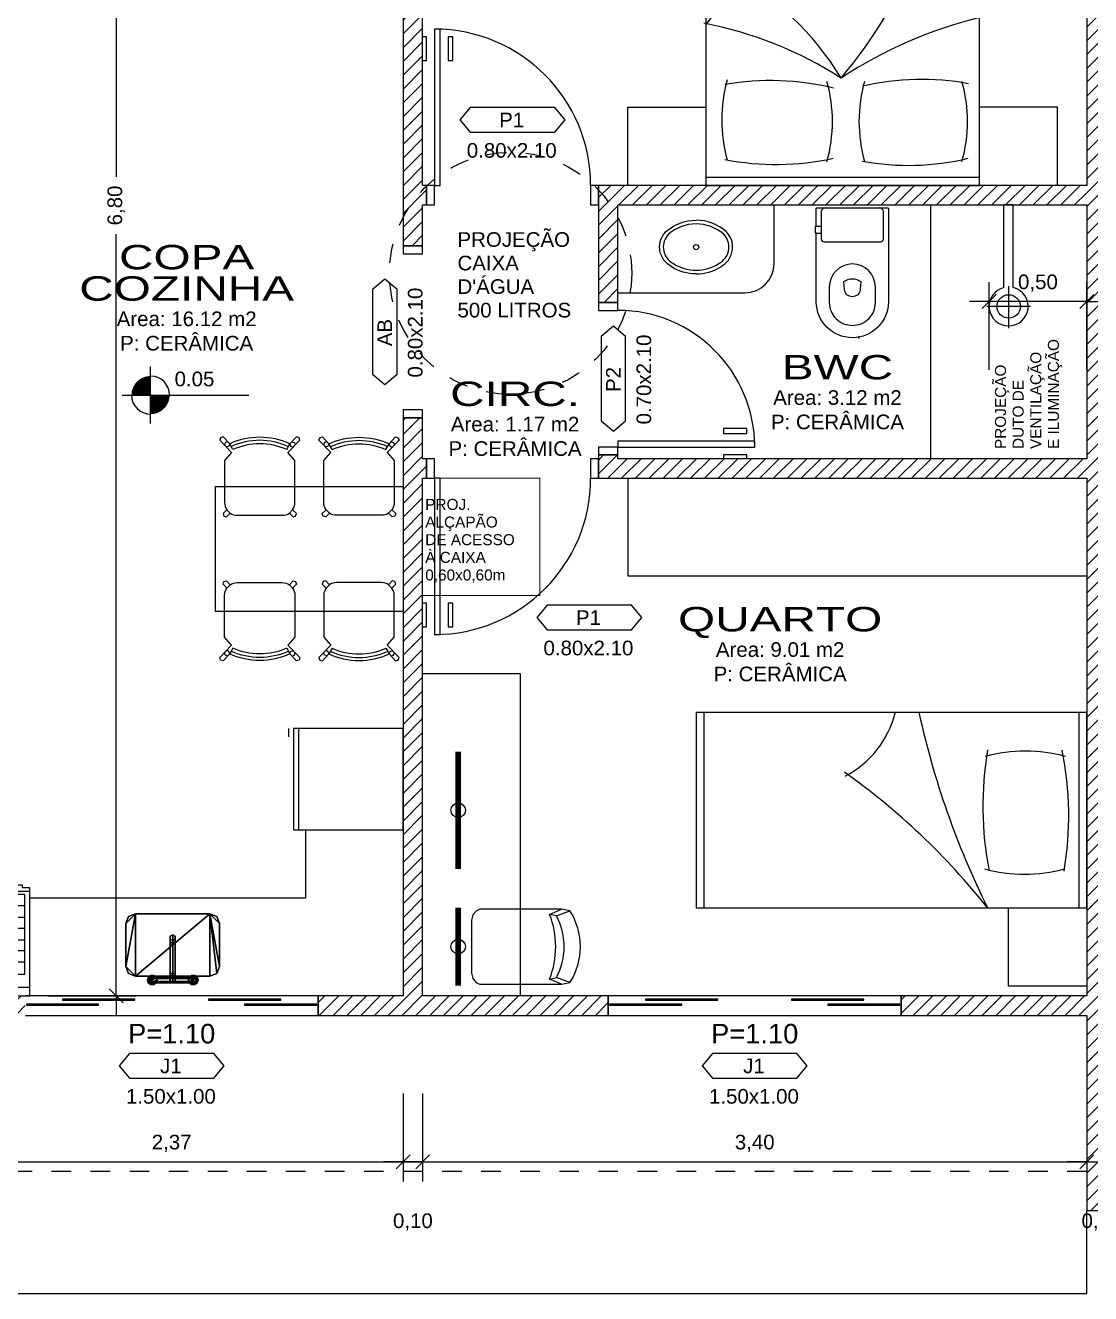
# Model space of a CAD drawing. Header units: metres. Extents: x 49 to 320, y -91 to 27.
# Drawn here: x 156.79 to 162.24, y 14.76 to 21.26 of the extents above; entities that cross this region are included whole.
import ezdxf
from ezdxf.enums import TextEntityAlignment as Align

# ---------------------------------------------------------------- set-up
doc = ezdxf.new("R2010")
doc.units = ezdxf.units.M
doc.header["$LTSCALE"] = 0.2
doc.linetypes.add('DASHED', pattern=[0.75, 0.5, -0.25])
for name, color, linetype in [('ARQ-___-___-CTA', 240, 'Continuous'), ('ARQ-___-___-LEG', 3, 'Continuous'), ('ARQ-___-___-TXT', 4, 'Continuous'), ('ARQ-___-___-VST', 9, 'Continuous'), ('ARQ-ALV', 6, 'Continuous'), ('ARQ-ALV-___-HTC', 13, 'Continuous'), ('ARQ-CXO', 2, 'Continuous'), ('ARQ-DVI', 1, 'Continuous'), ('ARQ-EQP', 24, 'Continuous'), ('ARQ-EQP-___-INT', 7, 'Continuous'), ('ARQ-MOB-___-INT', 7, 'Continuous'), ('ARQ-PIS', 2, 'Continuous')]:
    doc.layers.add(name, color=color, linetype=linetype)
doc.styles.add('REGUA100', font='arial.ttf')
doc.styles.add('REGUA60', font='arial.ttf')
doc.styles.add('REGUA80', font='arial.ttf')
doc.dimstyles.new('Active3D', dxfattribs={"dimtxt": 1.5, "dimasz": 0.01, "dimexe": 2, "dimexo": 3, "dimgap": 0.98, "dimtad": 1, "dimlfac": -1, "dimrnd": 0.005, "dimzin": 0, "dimtxsty": 'REGUA60', "dimblk": 'COTATR', "dimcen": 4, "dimdle": 4, "dimclrt": 2, "dimadec": 0, "dimazin": 0, "dimtfac": 1, "dimtmove": 2, "dimatfit": 2, "dimfxl": 1, "dimarcsym": 0})
pattern_1 = [(45, (187.28258, -1), (-0.03535534, 0.03535534), [])]

# ---------------------------------------------------------------- blocks, each defined once
blk = doc.blocks.new('IndEsq1')
blk.add_lwpolyline([(-4.32, 0.44), (4.32, 0.44), (5.38, 1.7), (4.32, 2.96), (-4.32, 2.96), (-5.38, 1.7)], close=True)
at = {"color": 0, "style": 'REGUA60', "width": 1.4}
for tag, p in [('CODESQUAD', (-0.08, 0.95)), ('DIMESQUAD', (-0.08, -2.17))]:
    blk.add_attdef(tag, text='', height=1.5, dxfattribs=at).set_placement(p, align=Align.CENTER)
at = {"color": 0, "style": 'REGUA60', "width": 1.4, "flags": 9}
blk.add_attdef('PEITORIL', text='', height=1.5, dxfattribs=at).set_placement((0.22, -4.49), align=Align.CENTER)
at = {"style": 'REGUA60', "width": 1.4, "flags": 9}
blk.add_attdef('LOCAL', text='', height=1.5, dxfattribs=at).set_placement((-0.08, -6.56), align=Align.CENTER)
blk = doc.blocks.new('MCCUB1_3')
at = {"color": 254}
mesh = blk.add_polyface(dxfattribs=at)
corners = [(-1.37, -30.51, 100.3), (-1.37, -30.51, 95.49), (-0.07, -31.26, 95.49), (-0.07, -31.26, 100.61), (-1.37, -29.01, 99.68), (-1.37, -29.01, 95.49), (-0.07, -28.26, 99.37), (-0.07, -28.26, 95.49), (1.23, -29.01, 99.68), (1.23, -29.01, 95.49), (1.23, -30.51, 100.3), (1.23, -30.51, 95.49), (-1.37, -27.24, 103.57), (-0.07, -27.55, 104.32), (-1.37, -26.62, 102.07), (-0.07, -26.31, 101.32), (1.23, -26.62, 102.07), (1.23, -27.24, 103.57), (-1.37, -10.62, 103.57), (-0.07, -10.31, 104.32), (-1.37, -11.24, 102.07), (-0.07, -11.55, 101.32), (1.23, -11.24, 102.07), (1.23, -10.62, 103.57), (-1.37, -7.57, 100.52), (-0.07, -7.04, 101.05), (-1.37, -8.63, 99.46), (-0.07, -9.16, 98.93), (1.23, -8.63, 99.46), (1.23, -7.57, 100.52), (-12.07, -6.6, 99.98), (-12.07, -7.35, 101.29), (11.93, -7.35, 101.29), (11.93, -6.6, 99.98), (-12.07, -7.36, 98.69), (11.93, -7.36, 98.69), (-12.07, -8.86, 98.7), (11.93, -8.86, 98.7), (-12.07, -9.6, 100), (11.93, -9.6, 100), (-12.07, -8.85, 101.29), (11.93, -8.85, 101.29), (12.46, -6.63, 106.88), (11.21, -5.72, 106.88), (9.67, -5.72, 106.88), (8.42, -6.62, 106.88), (7.93, -8.09, 106.88), (8.4, -9.56, 106.88), (9.64, -10.47, 106.88), (12.44, -9.59, 106.88), (11.19, -10.48, 106.88), (12.93, -8.12, 106.88), (12.46, -6.63, 101.88), (11.21, -5.72, 101.88), (9.67, -5.72, 101.88), (8.42, -6.62, 101.88), (7.93, -8.09, 101.88), (8.4, -9.56, 101.88), (9.64, -10.47, 101.88), (11.19, -10.48, 101.88), (12.44, -9.59, 101.88), (12.93, -8.12, 101.88), (-8.07, -8.12, 101.88), (-8.54, -6.63, 101.88), (-8.54, -6.63, 106.88), (-8.07, -8.12, 106.88), (-8.56, -9.59, 101.88), (-8.56, -9.59, 106.88), (-9.81, -10.48, 101.88), (-9.81, -10.48, 106.88), (-11.36, -10.47, 101.88), (-11.36, -10.47, 106.88), (-12.6, -9.56, 101.88), (-12.6, -9.56, 106.88), (-13.07, -8.09, 101.88), (-13.07, -8.09, 106.88), (-12.58, -6.62, 101.88), (-12.58, -6.62, 106.88), (-11.33, -5.72, 101.88), (-11.33, -5.72, 106.88), (-9.79, -5.72, 101.88), (-9.79, -5.72, 106.88)]
mesh.append_faces([[corners[k] for k in face] for face in [(30, 31, 32, 33), (34, 30, 33, 35), (36, 34, 35, 37), (38, 36, 37, 39), (40, 38, 39, 41), (31, 40, 41, 32), (52, 53, 43, 42), (53, 54, 44, 43), (54, 55, 45, 44), (55, 56, 46, 45), (56, 57, 47, 46), (57, 58, 48, 47), (58, 59, 50, 48), (59, 60, 49, 50), (60, 61, 51, 49), (61, 52, 42, 51), (62, 63, 64, 65), (66, 62, 65, 67), (68, 66, 67, 69), (70, 68, 69, 71), (72, 70, 71, 73), (74, 72, 73, 75), (76, 74, 75, 77), (78, 76, 77, 79), (80, 78, 79, 81), (63, 80, 81, 64)]], dxfattribs={"color": 254})
mesh.append_faces([[corners[k] for k in face] for face in [(32, 37, 35, 33), (49, 48, 50), (42, 49, 51), (64, 67, 65), (67, 71, 69)]], dxfattribs={"vtx0": -1, "color": 254})
mesh.append_faces([[corners[k] for k in face] for face in [(32, 39, 37), (42, 44, 45), (42, 45, 46), (42, 46, 47), (42, 47, 48), (64, 73, 71), (64, 75, 73), (64, 77, 75), (64, 79, 77)]], dxfattribs={"vtx0": -1, "vtx2": -1, "color": 254})
mesh.append_faces([[corners[k] for k in face] for face in [(24, 18, 19, 25), (26, 20, 18, 24), (27, 21, 20, 26), (28, 22, 21, 27), (29, 23, 22, 28), (25, 19, 23, 29)]], dxfattribs={"vtx1": -1, "color": 254})
mesh.append_faces([[corners[k] for k in face] for face in [(36, 38, 31)]], dxfattribs={"vtx1": -1, "vtx2": -1, "color": 254})
mesh.append_faces([[corners[k] for k in face] for face in [(12, 0, 3, 13), (14, 4, 0, 12), (15, 6, 4, 14), (16, 8, 6, 15), (17, 10, 8, 16), (13, 3, 10, 17), (18, 12, 13, 19), (20, 14, 12, 18), (21, 15, 14, 20), (22, 16, 15, 21), (23, 17, 16, 22), (19, 13, 17, 23)]], dxfattribs={"vtx1": -1, "vtx3": -1, "color": 254})
mesh.append_faces([[corners[k] for k in face] for face in [(32, 41, 39), (30, 34, 36, 31), (38, 40, 31), (42, 43, 44), (64, 81, 79)]], dxfattribs={"vtx2": -1, "color": 254})
mesh.append_faces([[corners[k] for k in face] for face in [(0, 1, 2, 3), (4, 5, 1, 0), (6, 7, 5, 4), (8, 9, 7, 6), (10, 11, 9, 8), (3, 2, 11, 10)]], dxfattribs={"vtx3": -1, "color": 254})
mesh = blk.add_polyface(dxfattribs=at)
corners = [(-24, -37, 70), (-22.54, -40.54, 70), (-19, -42, 70), (-24, -15, 70), (-22.54, -11.46, 70), (-19, -10, 70), (19, -10, 70), (19, -42, 70), (24, -15, 70), (24, -37, 70), (22.54, -40.54, 70), (22.54, -11.46, 70), (-24, -37, 85), (-22.54, -40.54, 85), (-19, -42, 85), (19, -42, 85), (22.54, -40.54, 85), (24, -37, 85), (24, -15, 85), (22.54, -11.46, 85), (19, -10, 85), (-19, -10, 85), (-22.54, -11.46, 85), (-24, -15, 85)]
mesh.append_faces([[corners[k] for k in face] for face in [(9, 7, 10), (6, 8, 11)]], dxfattribs={"vtx0": -1, "color": 254})
mesh.append_faces([[corners[k] for k in face] for face in [(0, 2, 3), (3, 2, 4), (4, 2, 5), (5, 2, 6), (8, 7, 9)]], dxfattribs={"vtx0": -1, "vtx1": -1, "color": 254})
mesh.append_faces([[corners[k] for k in face] for face in [(6, 7, 8)]], dxfattribs={"vtx0": -1, "vtx1": -1, "vtx2": -1, "color": 254})
mesh.append_faces([[corners[k] for k in face] for face in [(6, 2, 7)]], dxfattribs={"vtx0": -1, "vtx2": -1, "color": 254})
mesh.append_faces([[corners[k] for k in face] for face in [(12, 13, 0), (13, 14, 1), (14, 15, 2), (15, 16, 7), (16, 17, 10), (17, 18, 9), (18, 19, 8), (19, 20, 11), (20, 21, 6), (21, 22, 5), (22, 23, 4), (23, 12, 3)]], dxfattribs={"vtx1": -1, "color": 254})
mesh.append_faces([[corners[k] for k in face] for face in [(0, 1, 2), (13, 1, 0), (14, 2, 1), (15, 7, 2), (16, 10, 7), (17, 9, 10), (18, 8, 9), (19, 11, 8), (20, 6, 11), (21, 5, 6), (22, 4, 5), (23, 3, 4), (12, 0, 3)]], dxfattribs={"vtx2": -1, "color": 254})
blk = doc.blocks.new('EQF4B__2')
at = {"color": 0}
blk.add_lwpolyline([(25.5, -5), (-25.5, -5), (-25.5, -66.5), (-21.38, -66.5), (-21.38, -67.88), (-16.2, -67.88), (-16.2, -66.5), (-11.34, -66.5), (-11.34, -67.88), (-6.17, -67.88), (-6.17, -66.5), (-1.71, -66.5), (-1.71, -67.88), (3.46, -67.88), (3.46, -66.5), (7.78, -66.5), (7.78, -67.88), (12.95, -67.88), (12.95, -66.5), (17, -66.5), (17, -67.88), (22.17, -67.88), (22.17, -66.5), (25.5, -66.5)], close=True, dxfattribs=at)
at = {"layer": 'ARQ-EQP-___-INT'}
for p, q in [((-25.3, -9.71), (25.3, -9.71)), ((-22.6, -24.06), (-16.79, -24.06)), ((-8.71, -24.06), (-1.4, -24.06)), ((1.41, -24.06), (7.22, -24.06)), ((15.3, -24.06), (22.61, -24.06)), ((-22.6, -30.61), (-16.79, -30.61)), ((-8.71, -30.61), (-1.4, -30.61)), ((1.41, -30.61), (7.22, -30.61)), ((15.3, -30.61), (22.61, -30.61)), ((-22.6, -36.68), (-1.4, -36.68)), ((-22.6, -43.28), (-1.4, -43.28)), ((1.41, -36.68), (22.61, -36.68)), ((1.41, -43.28), (22.61, -43.28)), ((-22.6, -49.56), (-16.79, -49.56)), ((-8.71, -49.56), (-1.4, -49.56)), ((1.41, -49.56), (7.22, -49.56)), ((15.3, -49.56), (22.61, -49.56)), ((-22.6, -56.11), (-16.79, -56.11)), ((-8.71, -56.11), (-1.4, -56.11)), ((1.41, -56.11), (7.22, -56.11)), ((15.3, -56.11), (22.61, -56.11)), ((-25.3, -64.38), (25.3, -64.38))]:
    blk.add_line(p, q, dxfattribs=at)
for points in [[(-22.6, -62.6), (-1.4, -62.6), (-1.4, -17.4), (-22.6, -17.4)], [(1.41, -62.6), (22.61, -62.6), (22.61, -17.4), (1.41, -17.4)]]:
    blk.add_lwpolyline(points, close=True, dxfattribs=at)
for centre in [(-12.75, -27.25), (11.26, -27.25), (-12.75, -52.75), (11.26, -52.75)]:
    blk.add_circle(centre, 4.04, dxfattribs=at)
blk = doc.blocks.new('EQREFR22')
at = {"color": 0}
blk.add_lwpolyline([(30.5, -10), (-30.5, -10), (-30.5, -76), (30.5, -76)], close=True, dxfattribs=at)
at = {"layer": 'ARQ-EQP-___-INT'}
for p, q in [((-30.5, -73), (30.5, -73)), ((-30.5, -79), (-25.5, -79))]:
    blk.add_line(p, q, dxfattribs=at)
blk = doc.blocks.new('MBCAD4_2')
at = {"color": 0}
blk.add_lwpolyline([(0.02, 49.68, 0.106639), (-19.24, 45.52), (-23.45, 49.88), (-25.13, 49.43), (-25.63, 47.77), (-18.01, 39.93), (-22.5, 34.87), (-22.5, 7.87, 0.159591), (-21.02, 3.34), (-23.5, 0.83), (-22.98, -0.82), (-21.31, -1.27), (-18.97, 1.19, 0.162734), (-14.5, -0.13), (0, -0.13), (14.5, -0.13, 0.162734), (18.97, 1.19), (21.31, -1.27), (22.98, -0.82), (23.5, 0.83), (21.02, 3.34, 0.159591), (22.5, 7.87), (22.5, 34.87), (18.01, 39.93), (25.63, 47.77), (25.13, 49.43), (23.45, 49.88), (19.24, 45.52, 0.106639), (-0.02, 49.68)], format="xyb", dxfattribs=at)
at = {"layer": 'ARQ-MOB-___-INT'}
for p, q in [((-17.22, 41.8), (-19.24, 45.52)), ((17.25, 41.79), (19.24, 45.52)), ((-18.97, 1.19), (-21.02, 3.34)), ((18.97, 1.19), (21.02, 3.34))]:
    blk.add_line(p, q, dxfattribs=at)
for points in [[(-20.47, 46.81), (-22.16, 46.38), (-22.64, 44.7)], [(-19.21, 45.27), (-19.99, 43.71), (-21.73, 43.57)], [(19.21, 45.27), (19.99, 43.71), (21.73, 43.57)], [(20.47, 46.81), (22.16, 46.38), (22.64, 44.7)]]:
    blk.add_lwpolyline(points, dxfattribs=at)
for radius in [43.95, 41.7]:
    blk.add_arc((0, 3.82), radius, 65.57124, 114.39729, dxfattribs=at)
blk = doc.blocks.new('SAC616S2')
at = {"layer": 'ARQ-EQP', "color": 0, "linetype": 'ByBlock'}
blk.add_lwpolyline([(18.17, -1.5, -0.329256), (18.5, -1.88), (18.5, -49.6, -0.412623), (0, -68, -0.412623), (-18.5, -49.6), (-18.5, -14.45), (-18.9, -14.45), (-18.9, -10.95), (-18.5, -10.95), (-18.5, -1.88, -0.329256), (-18.17, -1.5), (-17.25, -1.5), (0, -1.5), (17.29, -1.5)], format="xyb", close=True, dxfattribs=at)
at = {"layer": 'ARQ-EQP-___-INT'}
for p, q in [((-18.5, -10.95), (-16, -10.95)), ((-18.5, -14.45), (-16, -14.45))]:
    blk.add_line(p, q, dxfattribs=at)
blk.add_lwpolyline([(-14, -1.5, 0.324141), (-16, -3.5), (-16, -17.5, 0.333333), (-14.5, -19), (0, -19), (14.5, -19, 0.333333), (16, -17.5), (16, -3.5, 0.324141), (14, -1.5, 0.324141)], format="xyb", dxfattribs=at)
for points in [[(0, -61.7, 0.418677), (11.8, -50), (11.8, -42.1, 0.411784), (0, -30.2, 0.411784), (-11.8, -42.1), (-11.8, -50, 0.418677)], [(0, -47, -0.428571), (-4, -43.3), (-4.3, -39.3, -0.16754), (0, -37.8, -0.16754), (4.3, -39.3), (4, -43.3, -0.428571)]]:
    blk.add_lwpolyline(points, format="xyb", close=True, dxfattribs=at)
blk.add_point((3.34, -68), dxfattribs=at)
blk = doc.blocks.new('SACHS__2')
at = {"layer": 'ARQ-EQP', "color": 0, "linetype": 'ByBlock'}
for p, q in [((42.29, 2.4), (0, 2.4)), ((0, 2.4), (0, -2.4)), ((42.29, -2.4), (0, -2.4))]:
    blk.add_line(p, q, dxfattribs=at)
blk.add_arc((52, 0), 10, 193.88654, 166.11346, dxfattribs=at)
at = {"layer": 'ARQ-EQP-___-INT'}
for p, q in [((52, 11.2), (52, -11.2)), ((41.6, 0), (63.2, 0))]:
    blk.add_line(p, q, dxfattribs=at)
blk.add_circle((52, 0), 6, dxfattribs=at)
blk = doc.blocks.new('SAL37S_2')
at = {"layer": 'ARQ-EQP-___-INT'}
for points in [[(0.02, -10, 0.145827), (-16.81, -14.87, 0.090827), (-22, -19.4, 0.12568), (-24.84, -26.73, 0.221372), (-20.58, -38.81, 0.186059), (0.02, -46.55, 0.186059)], [(-0.02, -10, -0.145827), (16.81, -14.87, -0.090827), (22, -19.4, -0.12568), (24.84, -26.73, -0.221372), (20.58, -38.81, -0.186059), (-0.02, -46.55, -0.186059)]]:
    blk.add_lwpolyline(points, format="xyb", dxfattribs=at)
blk.add_lwpolyline([(0, -12.5, 0.14623), (-15.5, -17, 0.09047), (-20, -20.9, 0.123903), (-22.35, -27, 0.21906), (-18.85, -37, 0.185248), (0, -44.05, 0.185248), (18.85, -37, 0.21906), (22.35, -27, 0.123903), (20, -20.9, 0.09047), (15.5, -17, 0.14623)], format="xyb", close=True, dxfattribs=at)
blk.add_circle((0, -28.25), 1.8, dxfattribs=at)
blk = doc.blocks.new('MDCCAS22')
at = {"color": 0}
blk.add_lwpolyline([(140, 0), (0, 0), (0, -200), (140, -200)], close=True, dxfattribs=at)
at = {"layer": 'ARQ-MOB-___-INT'}
for p, q in [((0, -4), (140, -4)), ((0, -196), (140, -196))]:
    blk.add_line(p, q, dxfattribs=at)
for centre, radius, start, end in [((36.14, -140.56), 130.32, 79.45741, 103.51085), ((82.89, -32.71), 76.8, 164.48595, 195.51405), ((-15.19, -32.71), 76.8, 344.48595, 15.51405), ((103.9, -146.58), 135.89, 78.80761, 102.36088), ((152.01, -32.7), 76.8, 164.48595, 195.51405), ((55.11, -33.55), 76.8, 344.48595, 15.51405), ((29.71, 76.04), 130.31, 259.29808, 283.35216), ((106.88, 82.36), 135.99, 256.29588, 279.84092), ((-55.47, 137.47), 230.14, 283.86849, 303.27711), ((243.13, -201.79), 226.41, 139.56103, 159.93611), ((178.64, 112.88), 199.47, 237.27407, 259.15181), ((195.03, 19.52), 144.83, 210.93609, 242.5714), ((188.19, -119.84), 61.23, 142.0564, 169.8271), ((-11.98, -146.66), 50.03, 27.33297, 76.02563)]:
    blk.add_arc(centre, radius, start, end, dxfattribs=at)
blk = doc.blocks.new('MDCSOL_2')
at = {"color": 0}
blk.add_lwpolyline([(100, 0), (0, 0), (0, -200), (100, -200)], close=True, dxfattribs=at)
at = {"layer": 'ARQ-MOB-___-INT'}
for p, q in [((0, -4), (100, -4)), ((0, -196), (100, -196))]:
    blk.add_line(p, q, dxfattribs=at)
for centre, radius, start, end in [((52.86, -178.03), 168.83, 80.35079, 101.47507), ((96.47, -31.45), 76.8, 164.48595, 195.51405), ((5.99, -31.87), 76.8, 344.48595, 15.51405), ((-91.71, 334.65), 430.43, 282.25998, 296.44404), ((47.8, 115.62), 168.83, 260.21125, 281.33553), ((323.63, -332.25), 359.55, 128.46696, 144.62757), ((-11.98, -146.66), 50.03, 27.33297, 76.02563)]:
    blk.add_arc(centre, radius, start, end, dxfattribs=at)
blk = doc.blocks.new('MEAM___2')
at = {"color": 0}
blk.add_lwpolyline([(24, 27.95), (23, 33.38, 0.289108), (-23, 33.38), (-24, 27.95), (-24, -24.37), (-23.05, -26.52), (-20.46, -28.77), (-16.93, -29.54), (16.93, -29.54), (20.46, -28.77), (23.05, -26.52), (24, -24.37)], format="xyb", close=True, dxfattribs=at)
at = {"layer": 'ARQ-MOB-___-INT'}
for p, q in [((-19.71, 24.69), (-20.71, 20.39)), ((20.71, 20.39), (19.71, 24.69))]:
    blk.add_line(p, q, dxfattribs=at)
for points in [[(23, 33.38), (19.71, 24.69, 0.252581), (-19.71, 24.69), (-23, 33.38)], [(24, 27.95), (20.71, 20.39, 0.187405), (-20.71, 20.39), (-24, 27.95)]]:
    blk.add_lwpolyline(points, format="xyb", dxfattribs=at)
blk = doc.blocks.new('MECAD4_2')
at = {"color": 0}
blk.add_blockref('MEAM___2', (0, 0), dxfattribs=at)
blk = doc.blocks.new('IndUni1')
at = {"color": 4, "style": 'REGUA100', "width": 1.4, "flags": 8}
blk.add_attdef('NOME1', text='', height=2.5, dxfattribs=at).set_placement((0.24, 2.99), align=Align.CENTER)
at = {"color": 4, "style": 'REGUA100', "width": 1.4}
blk.add_attdef('NOME2', text='', height=2.5, dxfattribs=at).set_placement((0.24, -0.22), align=Align.CENTER)
at = {"color": 0, "style": 'REGUA60', "width": 1.4}
for tag, p in [('AREA', (0.24, -2.82)), ('PERIM', (0.24, -5.32)), ('PISO', (0.24, -7.82)), ('PAREDE', (0.24, -10.32)), ('TETO', (0.24, -12.82))]:
    blk.add_attdef(tag, text='', height=1.5, dxfattribs=at).set_placement(p, align=Align.CENTER)
blk = doc.blocks.new('COTATR')
at = {"color": 6}
blk.add_line((-71, -71), (71, 71), dxfattribs=at)
at = {"color": 0, "linetype": 'ByBlock'}
blk.add_line((0, 0), (200, 0), dxfattribs=at)
blk = doc.blocks.new('*D32')
at = {"layer": 'ARQ-___-___-CTA', "color": 0, "lineweight": -2, "transparency": 16777216}
for p, q in [((161.7239, 19.4909), (161.7239, 19.9409)), ((162.2239, 19.4909), (162.2239, 19.9409)), ((162.2234, 19.8409), (161.7244, 19.8409))]:
    blk.add_line(p, q, dxfattribs=at)
at = {"layer": 'Defpoints', "color": 0, "transparency": 16777216}
for p in [(161.7239, 19.8409), (161.7239, 19.3409), (162.2239, 19.3409)]:
    blk.add_point(p, dxfattribs=at)
at = {"layer": 'ARQ-___-___-CTA', "color": 0, "lineweight": -2, "transparency": 16777216, "xscale": 0.0005, "yscale": 0.0005, "zscale": 0.0005, "rotation": 180}
blk.add_blockref('COTATR', (161.7239, 19.8409), dxfattribs=at)
at = {"layer": 'ARQ-___-___-CTA', "color": 0, "lineweight": -2, "transparency": 16777216, "xscale": 0.0005, "yscale": 0.0005, "zscale": 0.0005}
blk.add_blockref('COTATR', (162.2239, 19.8409), dxfattribs=at)
at = {"layer": 'ARQ-___-___-CTA', "color": 2, "transparency": 16777216, "insert": (161.9739, 19.9349), "char_height": 0.075, "attachment_point": 5, "style": 'REGUA60'}
blk.add_mtext('0,50', dxfattribs=at)
blk = doc.blocks.new('*D96')
at = {"layer": 'ARQ-___-___-CTA', "color": 0, "lineweight": -2, "transparency": 16777216}
for p, q in [((158.7239, 15.786), (158.7239, 15.336)), ((156.3544, 15.436), (158.7234, 15.436))]:
    blk.add_line(p, q, dxfattribs=at)
at = {"layer": 'Defpoints', "color": 0, "transparency": 16777216}
for p in [(156.3539, 15.936), (158.7239, 15.936), (158.7239, 15.436)]:
    blk.add_point(p, dxfattribs=at)
at = {"layer": 'ARQ-___-___-CTA', "color": 0, "lineweight": -2, "transparency": 16777216, "xscale": 0.0005, "yscale": 0.0005, "zscale": 0.0005, "rotation": 180}
blk.add_blockref('COTATR', (156.3539, 15.436), dxfattribs=at)
at = {"layer": 'ARQ-___-___-CTA', "color": 0, "lineweight": -2, "transparency": 16777216, "xscale": 0.0005, "yscale": 0.0005, "zscale": 0.0005}
blk.add_blockref('COTATR', (158.7239, 15.436), dxfattribs=at)
at = {"layer": 'ARQ-___-___-CTA', "color": 2, "transparency": 16777216, "insert": (157.5389, 15.5301), "char_height": 0.075, "attachment_point": 5, "style": 'REGUA60'}
blk.add_mtext('2,37', dxfattribs=at)
blk = doc.blocks.new('*D97')
at = {"layer": 'ARQ-___-___-CTA', "color": 0, "lineweight": -2, "transparency": 16777216}
for p, q in [((158.8239, 15.786), (158.8239, 15.336)), ((158.7244, 15.436), (158.8234, 15.436))]:
    blk.add_line(p, q, dxfattribs=at)
at = {"layer": 'Defpoints', "color": 0, "transparency": 16777216}
for p in [(158.7239, 15.936), (158.8239, 15.936), (158.8239, 15.436)]:
    blk.add_point(p, dxfattribs=at)
at = {"layer": 'ARQ-___-___-CTA', "color": 0, "lineweight": -2, "transparency": 16777216, "xscale": 0.0005, "yscale": 0.0005, "zscale": 0.0005, "rotation": 180}
blk.add_blockref('COTATR', (158.7239, 15.436), dxfattribs=at)
at = {"layer": 'ARQ-___-___-CTA', "color": 0, "lineweight": -2, "transparency": 16777216, "xscale": 0.0005, "yscale": 0.0005, "zscale": 0.0005}
blk.add_blockref('COTATR', (158.8239, 15.436), dxfattribs=at)
at = {"layer": 'ARQ-___-___-CTA', "color": 2, "transparency": 16777216, "insert": (158.7739, 15.1273), "char_height": 0.075, "attachment_point": 5, "style": 'REGUA60'}
blk.add_mtext('0,10', dxfattribs=at)
blk = doc.blocks.new('*D98')
at = {"layer": 'ARQ-___-___-CTA', "color": 0, "lineweight": -2, "transparency": 16777216}
for p, q in [((162.2239, 15.786), (162.2239, 15.336)), ((158.8244, 15.436), (162.2234, 15.436))]:
    blk.add_line(p, q, dxfattribs=at)
at = {"layer": 'Defpoints', "color": 0, "transparency": 16777216}
for p in [(158.8239, 15.936), (162.2239, 15.936), (162.2239, 15.436)]:
    blk.add_point(p, dxfattribs=at)
at = {"layer": 'ARQ-___-___-CTA', "color": 0, "lineweight": -2, "transparency": 16777216, "xscale": 0.0005, "yscale": 0.0005, "zscale": 0.0005, "rotation": 180}
blk.add_blockref('COTATR', (158.8239, 15.436), dxfattribs=at)
at = {"layer": 'ARQ-___-___-CTA', "color": 0, "lineweight": -2, "transparency": 16777216, "xscale": 0.0005, "yscale": 0.0005, "zscale": 0.0005}
blk.add_blockref('COTATR', (162.2239, 15.436), dxfattribs=at)
at = {"layer": 'ARQ-___-___-CTA', "color": 2, "transparency": 16777216, "insert": (160.5239, 15.5301), "char_height": 0.075, "attachment_point": 5, "style": 'REGUA60'}
blk.add_mtext('3,40', dxfattribs=at)
blk = doc.blocks.new('*D99')
at = {"layer": 'ARQ-___-___-CTA', "color": 0, "lineweight": -2, "transparency": 16777216}
for p, q in [((162.3739, 15.786), (162.3739, 15.336)), ((162.2244, 15.436), (162.3734, 15.436))]:
    blk.add_line(p, q, dxfattribs=at)
at = {"layer": 'Defpoints', "color": 0, "transparency": 16777216}
for p in [(162.2239, 15.936), (162.3739, 15.936), (162.3739, 15.436)]:
    blk.add_point(p, dxfattribs=at)
at = {"layer": 'ARQ-___-___-CTA', "color": 0, "lineweight": -2, "transparency": 16777216, "xscale": 0.0005, "yscale": 0.0005, "zscale": 0.0005, "rotation": 180}
blk.add_blockref('COTATR', (162.2239, 15.436), dxfattribs=at)
at = {"layer": 'ARQ-___-___-CTA', "color": 0, "lineweight": -2, "transparency": 16777216, "xscale": 0.0005, "yscale": 0.0005, "zscale": 0.0005}
blk.add_blockref('COTATR', (162.3739, 15.436), dxfattribs=at)
at = {"layer": 'ARQ-___-___-CTA', "color": 2, "transparency": 16777216, "insert": (162.2989, 15.1273), "char_height": 0.075, "attachment_point": 5, "style": 'REGUA60'}
blk.add_mtext('0,15', dxfattribs=at)
blk = doc.blocks.new('NivelPB')
for p, q in [((0, -2.92), (0, 2.92)), ((-2.92, 0), (10.07, 0))]:
    blk.add_line(p, q)
at = {"const_width": 1.95}
for points in [[(-0.98, 0, -0.414214), (0, 0.98, -0.618034)], [(0, -0.98, 0.414214), (0.98, 0, 0.618034)]]:
    blk.add_lwpolyline(points, format="xyb", dxfattribs=at)
for start, end in [(0, 90), (180, 270)]:
    blk.add_arc((0, 0), 1.95, start, end)
at = {"color": 0, "linetype": 'ByBlock', "style": 'REGUA60', "width": 1.4}
blk.add_attdef('NIVEL', (2.46, 0.9), '', height=1.5, dxfattribs=at)
blk = doc.blocks.new('*D190')
at = {"layer": 'ARQ-___-___-CTA', "color": 0, "lineweight": -2, "transparency": 16777216}
for p, q in [((156.9047, 23.086), (157.3547, 23.086)), ((157.2547, 23.0855), (157.2547, 20.4794)), ((157.2547, 16.2865), (157.2547, 20.1864)), ((156.9047, 16.286), (157.3547, 16.286))]:
    blk.add_line(p, q, dxfattribs=at)
at = {"layer": 'Defpoints', "color": 0, "transparency": 16777216}
for p in [(156.7547, 23.086), (157.2547, 23.086), (156.7547, 16.286)]:
    blk.add_point(p, dxfattribs=at)
at = {"layer": 'ARQ-___-___-CTA', "color": 0, "lineweight": -2, "transparency": 16777216, "xscale": 0.0005, "yscale": 0.0005, "zscale": 0.0005}
for p, rotation in [((157.2547, 23.086), 90), ((157.2547, 16.286), 270)]:
    blk.add_blockref('COTATR', p, dxfattribs=dict(at, rotation=rotation))
at = {"layer": 'ARQ-___-___-CTA', "color": 2, "transparency": 16777216, "insert": (157.2547, 20.3329), "char_height": 0.075, "attachment_point": 5, "rotation": 90, "style": 'REGUA60'}
blk.add_mtext('6,80', dxfattribs=at)

msp = doc.modelspace()

# ---------------------------------------------------------------- hatches: boundary and pattern name
at = {"layer": 'ARQ-ALV-___-HTC'}
h = msp.add_hatch(dxfattribs=at)
h.set_pattern_fill('_U', color=256, scale=0.05, angle=45, style=0, pattern_type=0)
h.set_pattern_definition(pattern_1)
h.paths.add_polyline_path([(162.2239, 24.186), (162.2239, 15.186), (162.3739, 15.186), (162.3739, 24.186)])
h = msp.add_hatch(dxfattribs=at)
h.set_pattern_fill('_U', color=256, scale=0.05, angle=45, style=0, pattern_type=0)
h.set_pattern_definition(pattern_1)
h.paths.add_polyline_path([(158.8239, 16.286), (158.8239, 19.246), (158.7239, 19.246), (158.7239, 16.286)])
h.paths.add_polyline_path([(158.7239, 23.086), (158.7239, 20.126), (158.8239, 20.126), (158.8239, 23.086)])
h = msp.add_hatch(dxfattribs=at)
h.set_pattern_fill('_U', color=256, scale=0.05, angle=45, style=0, pattern_type=0)
h.set_pattern_definition(pattern_1)
h.paths.add_polyline_path([(158.8439, 20.436), (158.8239, 20.436), (158.8239, 20.336), (158.8439, 20.336)])
h.paths.add_polyline_path([(159.7239, 20.336), (162.2239, 20.336), (162.2239, 20.436), (159.7239, 20.436)])
h = msp.add_hatch(dxfattribs=at)
h.set_pattern_fill('_U', color=256, scale=0.05, angle=45, style=0, pattern_type=0)
h.set_pattern_definition(pattern_1)
h.paths.add_polyline_path([(159.7239, 20.336), (159.7239, 19.836), (159.8239, 19.836), (159.8239, 20.336)])
h.paths.add_polyline_path([(159.8239, 19.036), (159.8239, 19.056), (159.7239, 19.056), (159.7239, 19.036)])
h = msp.add_hatch(dxfattribs=at)
h.set_pattern_fill('_U', color=256, scale=0.05, angle=45, style=0, pattern_type=0)
h.set_pattern_definition(pattern_1)
h.paths.add_polyline_path([(158.8439, 19.036), (158.8239, 19.036), (158.8239, 18.936), (158.8439, 18.936)])
h.paths.add_polyline_path([(159.7239, 18.936), (162.2239, 18.936), (162.2239, 19.036), (159.7239, 19.036)])
h = msp.add_hatch(dxfattribs=at)
h.set_pattern_fill('_U', color=256, scale=0.05, angle=45, style=0, pattern_type=0)
h.set_pattern_definition(pattern_1)
h.paths.add_polyline_path([(161.2739, 16.186), (162.2239, 16.186), (162.2239, 16.286), (161.2739, 16.286)])
h.paths.add_polyline_path([(159.7739, 16.186), (159.7739, 16.286), (158.2889, 16.286), (158.2889, 16.186)])
h.paths.add_polyline_path([(156.7889, 16.186), (156.7889, 16.286), (156.3539, 16.286), (156.2539, 16.186)])

# ---------------------------------------------------------------- linework, layer by layer
at = {"layer": 'ARQ-___-___-CTA', "linetype": 'DASHED', "const_width": 0.0001}
for points in [[(161.6239, 19.036), (161.6239, 19.036), (161.6239, 20.336), (161.6239, 20.336)], [(161.7239, 19.036), (161.7239, 20.336)]]:
    msp.add_lwpolyline(points, dxfattribs=at)
at = {"layer": 'ARQ-___-___-VST'}
for p, q in [((158.8439, 21.196), (158.8239, 21.196)), ((158.8439, 21.076), (158.8439, 21.196)), ((158.9539, 21.196), (158.9539, 21.076)), ((158.9789, 21.196), (158.9539, 21.196)), ((158.9789, 21.076), (158.9789, 21.196)), ((158.8239, 21.076), (158.8439, 21.076)), ((158.9539, 21.076), (158.9789, 21.076)), ((159.8739, 20.436), (159.8739, 20.836)), ((159.8739, 20.836), (160.2739, 20.836)), ((162.0739, 20.836), (161.6739, 20.836)), ((162.0739, 20.436), (162.0739, 20.836)), ((160.6239, 20.036), (160.6239, 20.336)), ((161.4239, 20.336), (161.4239, 19.036)), ((159.8239, 19.886), (160.4739, 19.886)), ((160.3639, 19.191), (160.3639, 19.166)), ((160.4839, 19.191), (160.3639, 19.191)), ((160.3639, 19.166), (160.4839, 19.166)), ((160.4839, 19.166), (160.4839, 19.191)), ((160.3639, 19.056), (160.3639, 19.036)), ((160.4839, 19.056), (160.3639, 19.056)), ((160.4839, 19.036), (160.4839, 19.056)), ((159.8739, 18.936), (159.8739, 18.436)), ((157.7639, 18.2545), (157.7639, 18.8945)), ((157.7639, 18.8945), (158.7239, 18.8945)), ((159.8739, 18.436), (162.2239, 18.436)), ((158.7239, 18.2545), (157.7639, 18.2545)), ((158.8439, 18.296), (158.8239, 18.296)), ((158.8439, 18.176), (158.8439, 18.296)), ((158.9539, 18.296), (158.9539, 18.176)), ((158.9789, 18.296), (158.9539, 18.296)), ((158.9789, 18.176), (158.9789, 18.296)), ((158.8239, 18.176), (158.8439, 18.176)), ((158.9539, 18.176), (158.9789, 18.176)), ((158.8239, 17.936), (159.3239, 17.936)), ((159.3239, 17.936), (159.3239, 16.286)), ((158.2239, 17.136), (158.2239, 16.786)), ((158.2239, 16.786), (156.8129, 16.786)), ((161.8239, 16.336), (161.8239, 16.736)), ((162.2239, 16.336), (161.8239, 16.336)), ((158.2879, 16.286), (156.7899, 16.286)), ((161.2729, 16.286), (159.7749, 16.286)), ((156.7899, 16.186), (158.2879, 16.186)), ((159.7749, 16.186), (161.2729, 16.186)), ((162.2239, 14.761), (162.2239, 15.186)), ((153.6539, 14.761), (162.2239, 14.761))]:
    msp.add_line(p, q, dxfattribs=at)
at = {"layer": 'ARQ-___-___-VST', "linetype": 'DASHED'}
msp.add_line((162.2239, 15.386), (155.4539, 15.386), dxfattribs=at)
at = {"layer": 'ARQ-___-___-VST', "linetype": 'DASHED', "const_width": 0.005}
msp.add_lwpolyline([(159.4239, 18.936), (158.8239, 18.936), (158.8239, 18.336), (159.4239, 18.336), (159.4239, 18.936), (159.1239, 18.936)], dxfattribs=at)
at = {"layer": 'ARQ-___-___-VST', "const_width": 0.03}
for points in [[(159.0058, 17.236), (159.0058, 16.936), (159.0058, 17.536)], [(159.0058, 16.7381), (159.0058, 16.3381)]]:
    msp.add_lwpolyline(points, dxfattribs=at)
at = {"layer": 'ARQ-___-___-VST', "linetype": 'DASHED'}
msp.add_circle((159.274, 19.986), 0.62, dxfattribs=at)
at = {"layer": 'ARQ-___-___-VST'}
for centre in [(159.0058, 17.236), (159.0058, 16.5381)]:
    msp.add_circle(centre, 0.0372, dxfattribs=at)
msp.add_arc((160.4739, 20.036), 0.15, 270, 0, dxfattribs=at)
at = {"layer": 'ARQ-ALV'}
for p, q in [((158.7239, 23.086), (158.7239, 20.126)), ((158.8239, 20.436), (158.8239, 23.086)), ((162.2239, 23.086), (162.2239, 20.436)), ((158.8439, 20.436), (158.8239, 20.436)), ((158.8439, 20.336), (158.8439, 20.436)), ((159.7239, 20.436), (159.7239, 20.336)), ((162.2239, 20.436), (159.7239, 20.436)), ((158.8239, 20.126), (158.8239, 20.336)), ((158.8239, 20.336), (158.8439, 20.336)), ((159.7239, 20.336), (159.7239, 19.836)), ((159.8239, 20.336), (162.2239, 20.336)), ((159.8239, 19.836), (159.8239, 20.336)), ((162.2239, 20.336), (162.2239, 19.036)), ((158.7239, 20.126), (158.8239, 20.126)), ((159.7239, 19.836), (159.8239, 19.836)), ((158.7239, 19.246), (158.7239, 16.286)), ((158.8239, 19.246), (158.7239, 19.246)), ((158.8239, 19.036), (158.8239, 19.246)), ((158.8439, 19.036), (158.8239, 19.036)), ((158.8439, 18.936), (158.8439, 19.036)), ((159.7239, 19.056), (159.7239, 19.036)), ((159.8239, 19.056), (159.7239, 19.056)), ((159.7239, 19.036), (159.7239, 18.936)), ((159.8239, 19.036), (159.8239, 19.056)), ((162.2239, 19.036), (159.8239, 19.036)), ((158.8239, 16.286), (158.8239, 18.936)), ((158.8239, 18.936), (158.8439, 18.936)), ((159.7239, 18.936), (162.2239, 18.936)), ((162.2239, 18.936), (162.2239, 16.286)), ((158.2889, 16.286), (158.2889, 16.186)), ((158.7239, 16.286), (158.2889, 16.286)), ((159.7739, 16.286), (158.8239, 16.286)), ((159.7739, 16.186), (159.7739, 16.286)), ((161.2739, 16.286), (161.2739, 16.186)), ((162.2239, 16.286), (161.2739, 16.286)), ((158.2889, 16.186), (159.7739, 16.186)), ((161.2739, 16.186), (162.2239, 16.186)), ((162.2239, 16.186), (162.2239, 15.186)), ((162.2239, 15.186), (162.3739, 15.186))]:
    msp.add_line(p, q, dxfattribs=at)
at = {"layer": 'ARQ-CXO'}
for p, q in [((158.9139, 21.236), (158.8839, 21.236)), ((158.8839, 21.236), (158.8839, 20.436)), ((158.9139, 20.436), (158.9139, 21.236)), ((158.8839, 20.436), (158.8439, 20.436)), ((158.8439, 20.436), (158.8439, 20.336)), ((158.8839, 20.336), (158.8839, 20.436)), ((158.8839, 20.436), (158.9139, 20.436)), ((159.7239, 20.436), (159.6839, 20.436)), ((159.6839, 20.436), (159.6839, 20.336)), ((159.7239, 20.336), (159.7239, 20.436)), ((158.8439, 20.336), (158.8839, 20.336)), ((159.6839, 20.336), (159.7239, 20.336)), ((158.8239, 20.126), (158.7239, 20.126)), ((158.7239, 20.126), (158.7239, 20.086)), ((158.7239, 20.086), (158.8239, 20.086)), ((158.8239, 20.086), (158.8239, 20.126)), ((159.8239, 19.836), (159.7239, 19.836)), ((159.7239, 19.836), (159.7239, 19.796)), ((159.8239, 19.796), (159.8239, 19.836)), ((159.7239, 19.796), (159.8239, 19.796)), ((158.7239, 19.286), (158.7239, 19.246)), ((158.8239, 19.286), (158.7239, 19.286)), ((158.7239, 19.246), (158.8239, 19.246)), ((158.8239, 19.246), (158.8239, 19.286)), ((159.7239, 19.096), (159.7239, 19.056)), ((159.8239, 19.096), (159.7239, 19.096)), ((160.5239, 19.126), (159.8239, 19.126)), ((159.8239, 19.126), (159.8239, 19.096)), ((159.8239, 19.056), (159.8239, 19.096)), ((159.8239, 19.096), (160.5239, 19.096)), ((160.5239, 19.096), (160.5239, 19.126)), ((158.8839, 19.036), (158.8439, 19.036)), ((158.8439, 19.036), (158.8439, 18.936)), ((158.8839, 18.936), (158.8839, 19.036)), ((159.7239, 19.036), (159.6839, 19.036)), ((159.6839, 19.036), (159.6839, 18.936)), ((159.7239, 19.056), (159.8239, 19.056)), ((159.7239, 18.936), (159.7239, 19.036)), ((158.8439, 18.936), (158.8839, 18.936)), ((158.8839, 18.936), (158.8839, 18.136)), ((158.9139, 18.936), (158.8839, 18.936)), ((158.9139, 18.136), (158.9139, 18.936)), ((159.6839, 18.936), (159.7239, 18.936)), ((158.8839, 18.136), (158.9139, 18.136)), ((158.2889, 16.286), (158.2879, 16.286)), ((158.2879, 16.286), (158.2879, 16.186)), ((158.2889, 16.186), (158.2889, 16.286)), ((159.7749, 16.286), (159.7739, 16.286)), ((159.7739, 16.286), (159.7739, 16.186)), ((159.7749, 16.186), (159.7749, 16.286)), ((161.2739, 16.286), (161.2729, 16.286)), ((161.2729, 16.286), (161.2729, 16.186)), ((161.2739, 16.186), (161.2739, 16.286)), ((158.2879, 16.186), (158.2889, 16.186)), ((159.7739, 16.186), (159.7749, 16.186)), ((161.2729, 16.186), (161.2739, 16.186))]:
    msp.add_line(p, q, dxfattribs=at)
at = {"layer": 'ARQ-DVI'}
for p, q in [((157.1651, 16.2435), (156.7959, 16.2435)), ((156.7959, 16.2435), (156.7959, 16.2385)), ((156.7959, 16.2385), (157.1651, 16.2385)), ((157.3498, 16.2685), (156.9805, 16.2685)), ((156.9805, 16.2685), (156.9805, 16.2635)), ((156.9805, 16.2635), (157.3498, 16.2635)), ((157.1651, 16.2385), (157.1651, 16.2435)), ((157.3498, 16.2635), (157.3498, 16.2685)), ((158.0973, 16.2685), (157.728, 16.2685)), ((157.728, 16.2685), (157.728, 16.2635)), ((157.728, 16.2635), (158.0973, 16.2635)), ((158.2819, 16.2435), (157.9126, 16.2435)), ((157.9126, 16.2435), (157.9126, 16.2385)), ((157.9126, 16.2385), (158.2819, 16.2385)), ((158.0973, 16.2635), (158.0973, 16.2685)), ((158.2819, 16.2385), (158.2819, 16.2435)), ((160.1501, 16.2435), (159.7809, 16.2435)), ((159.7809, 16.2435), (159.7809, 16.2385)), ((159.7809, 16.2385), (160.1501, 16.2385)), ((160.3348, 16.2685), (159.9655, 16.2685)), ((159.9655, 16.2685), (159.9655, 16.2635)), ((159.9655, 16.2635), (160.3348, 16.2635)), ((160.1501, 16.2385), (160.1501, 16.2435)), ((160.3348, 16.2635), (160.3348, 16.2685)), ((161.0823, 16.2685), (160.713, 16.2685)), ((160.713, 16.2685), (160.713, 16.2635)), ((160.713, 16.2635), (161.0823, 16.2635)), ((161.2669, 16.2435), (160.8976, 16.2435)), ((160.8976, 16.2435), (160.8976, 16.2385)), ((160.8976, 16.2385), (161.2669, 16.2385)), ((161.0823, 16.2635), (161.0823, 16.2685)), ((161.2669, 16.2385), (161.2669, 16.2435))]:
    msp.add_line(p, q, dxfattribs=at)
at = {"layer": 'ARQ-PIS'}
for centre, radius, start, end in [((158.8839, 20.436), 0.8, 0, 90), ((159.8239, 19.096), 0.7, 0, 90), ((158.8839, 18.936), 0.8, 270, 0)]:
    msp.add_arc(centre, radius, start, end, dxfattribs=at)

# ---------------------------------------------------------------- block references
at = {"layer": 'ARQ-___-___-CTA', "color": 2}
ref = msp.add_blockref('NivelPB', (157.4307, 19.362), dxfattribs=dict(at, xscale=0.05, yscale=0.05, zscale=0.05))
ref.add_attrib('NIVEL', '0.05', (157.5537, 19.4072), dxfattribs={"layer": '0', "color": 0, "linetype": 'ByBlock', "height": 0.075, "style": 'REGUA60'})
at = {"layer": 'ARQ-___-___-LEG'}
ref = msp.add_blockref('IndEsq1', (159.2839, 20.686), dxfattribs=dict(at, xscale=0.05, yscale=0.05, zscale=0.05))
ref.add_attrib('CODESQUAD', 'P1', dxfattribs={"layer": '0', "color": 0, "height": 0.075, "style": 'REGUA60'}).set_placement((159.2799, 20.7335), align=Align.CENTER)
ref.add_attrib('DIMESQUAD', '0.80x2.10', dxfattribs={"layer": '0', "color": 0, "height": 0.075, "style": 'REGUA60'}).set_placement((159.2799, 20.5775), align=Align.CENTER)
ref = msp.add_blockref('IndEsq1', (158.7148, 19.686), dxfattribs=dict(at, xscale=0.05, yscale=0.05, zscale=0.05, rotation=90))
ref.add_attrib('CODESQUAD', 'AB', dxfattribs={"layer": '0', "color": 0, "height": 0.075, "rotation": 90, "style": 'REGUA60'}).set_placement((158.6673, 19.682), align=Align.CENTER)
ref.add_attrib('DIMESQUAD', '0.80x2.10', dxfattribs={"layer": '0', "color": 0, "height": 0.075, "rotation": 90, "style": 'REGUA60'}).set_placement((158.8233, 19.682), align=Align.CENTER)
ref = msp.add_blockref('IndEsq1', (159.8852, 19.446), dxfattribs=dict(at, xscale=0.05, yscale=0.05, zscale=0.05, rotation=90))
ref.add_attrib('CODESQUAD', 'P2', dxfattribs={"layer": '0', "color": 0, "height": 0.075, "rotation": 90, "style": 'REGUA60'}).set_placement((159.8377, 19.442), align=Align.CENTER)
ref.add_attrib('DIMESQUAD', '0.70x2.10', dxfattribs={"layer": '0', "color": 0, "height": 0.075, "rotation": 90, "style": 'REGUA60'}).set_placement((159.9937, 19.442), align=Align.CENTER)
ref = msp.add_blockref('IndEsq1', (159.6766, 18.1379), dxfattribs=dict(at, xscale=0.05, yscale=0.05, zscale=0.05))
ref.add_attrib('CODESQUAD', 'P1', dxfattribs={"layer": '0', "color": 0, "height": 0.075, "style": 'REGUA60'}).set_placement((159.6726, 18.1854), align=Align.CENTER)
ref.add_attrib('DIMESQUAD', '0.80x2.10', dxfattribs={"layer": '0', "color": 0, "height": 0.075, "style": 'REGUA60'}).set_placement((159.6726, 18.0295), align=Align.CENTER)
ref = msp.add_blockref('IndEsq1', (157.5389, 15.8423), dxfattribs=dict(at, xscale=0.05, yscale=0.05, zscale=0.05))
ref.add_attrib('CODESQUAD', 'J1', dxfattribs={"layer": '0', "color": 0, "height": 0.075, "style": 'REGUA60'}).set_placement((157.5349, 15.8898), align=Align.CENTER)
ref.add_attrib('DIMESQUAD', '1.50x1.00', dxfattribs={"layer": '0', "color": 0, "height": 0.075, "style": 'REGUA60'}).set_placement((157.5349, 15.7338), align=Align.CENTER)
ref = msp.add_blockref('IndEsq1', (160.5239, 15.8423), dxfattribs=dict(at, xscale=0.05, yscale=0.05, zscale=0.05))
ref.add_attrib('CODESQUAD', 'J1', dxfattribs={"layer": '0', "color": 0, "height": 0.075, "style": 'REGUA60'}).set_placement((160.5199, 15.8898), align=Align.CENTER)
ref.add_attrib('DIMESQUAD', '1.50x1.00', dxfattribs={"layer": '0', "color": 0, "height": 0.075, "style": 'REGUA60'}).set_placement((160.5199, 15.7338), align=Align.CENTER)
at = {"layer": 'ARQ-___-___-TXT'}
ref = msp.add_blockref('IndUni1', (157.6037, 19.8564), dxfattribs=dict(at, xscale=0.05, yscale=0.05, zscale=0.05))
ref.add_attrib('NOME1', 'COPA', dxfattribs={"layer": '0', "color": 4, "height": 0.125, "style": 'REGUA100', "width": 1.4, "flags": 8}).set_placement((157.6156, 20.0059), align=Align.CENTER)
ref.add_attrib('NOME2', 'COZINHA', dxfattribs={"layer": '0', "color": 4, "height": 0.125, "style": 'REGUA100', "width": 1.4}).set_placement((157.6156, 19.8454), align=Align.CENTER)
ref.add_attrib('AREA', 'Area: 16.12 m2', dxfattribs={"layer": '0', "color": 0, "height": 0.075, "style": 'REGUA60'}).set_placement((157.6156, 19.7152), align=Align.CENTER)
ref.add_attrib('PERIM', 'P: CERÂMICA', dxfattribs={"layer": '0', "color": 0, "height": 0.075, "style": 'REGUA60'}).set_placement((157.6156, 19.5902), align=Align.CENTER)
ref = msp.add_blockref('IndUni1', (160.9357, 19.4533), dxfattribs=dict(at, xscale=0.05, yscale=0.05, zscale=0.05))
ref.add_attrib('NOME2', 'BWC', dxfattribs={"layer": '0', "color": 4, "height": 0.125, "style": 'REGUA100', "width": 1.4}).set_placement((160.9476, 19.4423), align=Align.CENTER)
ref.add_attrib('AREA', 'Area: 3.12 m2', dxfattribs={"layer": '0', "color": 0, "height": 0.075, "style": 'REGUA60'}).set_placement((160.9476, 19.3121), align=Align.CENTER)
ref.add_attrib('PERIM', 'P: CERÂMICA', dxfattribs={"layer": '0', "color": 0, "height": 0.075, "style": 'REGUA60'}).set_placement((160.9476, 19.1871), align=Align.CENTER)
ref = msp.add_blockref('IndUni1', (159.285, 19.317), dxfattribs=dict(at, xscale=0.05, yscale=0.05, zscale=0.05))
ref.add_attrib('NOME2', 'CIRC.', dxfattribs={"layer": '0', "color": 4, "height": 0.125, "style": 'REGUA100', "width": 1.4}).set_placement((159.2969, 19.306), align=Align.CENTER)
ref.add_attrib('AREA', 'Area: 1.17 m2', dxfattribs={"layer": '0', "color": 0, "height": 0.075, "style": 'REGUA60'}).set_placement((159.2969, 19.1757), align=Align.CENTER)
ref.add_attrib('PERIM', 'P: CERÂMICA', dxfattribs={"layer": '0', "color": 0, "height": 0.075, "style": 'REGUA60'}).set_placement((159.2969, 19.0507), align=Align.CENTER)
ref = msp.add_blockref('IndUni1', (160.6422, 18.1629), dxfattribs=dict(at, xscale=0.05, yscale=0.05, zscale=0.05))
ref.add_attrib('NOME2', 'QUARTO', dxfattribs={"layer": '0', "color": 4, "height": 0.125, "style": 'REGUA100', "width": 1.4}).set_placement((160.6541, 18.1519), align=Align.CENTER)
ref.add_attrib('AREA', 'Area: 9.01 m2', dxfattribs={"layer": '0', "color": 0, "height": 0.075, "style": 'REGUA60'}).set_placement((160.6541, 18.0217), align=Align.CENTER)
ref.add_attrib('PERIM', 'P: CERÂMICA', dxfattribs={"layer": '0', "color": 0, "height": 0.075, "style": 'REGUA60'}).set_placement((160.6541, 17.8967), align=Align.CENTER)
at = {"layer": 'ARQ-___-___-VST'}
for name, p, xscale, yscale, zscale, rotation in [('MDCCAS22', (161.6739, 20.436), 0.01, 0.01, 0.01, 180), ('SACHS__2', (161.8239, 20.336), 0.01, 0.01, 0.01, 270), ('SAL37S_2', (160.2239, 19.9079), 0.0075, 0.0075, 0.0075, 180), ('MBCAD4_2', (157.9898, 18.4006), -0.008, 0.008, 0.008, 180), ('MBCAD4_2', (158.498, 18.4006), 0.008, 0.008, 0.008, 180), ('MDCSOL_2', (162.2239, 17.736), 0.01, 0.01, 0.01, 270), ('EQREFR22', (158.8089, 17.3952), 0.0085, 0.0085, 0.0085, 270), ('EQF4B__2', (156.5834, 16.241), 0.009000000000000001, 0.009000000000000001, 0.009000000000000001, 180), ('MCCUB1_3', (157.5439, 16.286), 0.01, 0.01, 0.01, 180), ('MECAD4_2', (159.3109, 16.5375), 0.008, 0.008, 0.008, 270)]:
    msp.add_blockref(name, p, dxfattribs=dict(at, xscale=xscale, yscale=yscale, zscale=zscale, rotation=rotation))
for name, p, xscale, yscale, zscale in [('SAC616S2', (161.0239, 20.336), 0.01, 0.01, 0.01), ('MBCAD4_2', (157.9898, 18.7484), 0.008, 0.008, 0.008), ('MBCAD4_2', (158.498, 18.7484), -0.008, 0.008, 0.008)]:
    msp.add_blockref(name, p, dxfattribs=dict(at, xscale=xscale, yscale=yscale, zscale=zscale))

# ---------------------------------------------------------------- texts
at = {"layer": 'ARQ-___-___-LEG', "style": 'REGUA60'}
for s, p in [('E ILUMINAÇÃO', (162.0813, 19.0859)), ('VENTILAÇÃO', (161.9909, 19.0859)), ('PROJEÇÃO', (161.8102, 19.0859)), ('DUTO DE', (161.9006, 19.0859))]:
    msp.add_text(s, height=0.05625, rotation=90, dxfattribs=at).set_placement(p)
at = {"layer": 'ARQ-___-___-LEG', "style": 'REGUA80'}
for p in [(157.5389, 16.0923), (160.5239, 16.0923)]:
    msp.add_text('P=1.10', height=0.1, dxfattribs=at).set_placement(p, align=Align.MIDDLE)
at = {"layer": 'ARQ-___-___-VST', "style": 'REGUA60'}
for s, height, p in [('PROJEÇÃO', 0.075, (159.0021, 20.1211)), ('CAIXA', 0.075, (159.0021, 20.0006)), ("D'ÁGUA", 0.075, (159.0021, 19.8801)), ('500 LITROS', 0.075, (159.0021, 19.7596)), ('PROJ.', 0.05625, (158.8371, 18.7741)), ('ALÇAPÃO', 0.05625, (158.8371, 18.6837)), ('DE ACESSO', 0.05625, (158.8371, 18.5934)), ('À CAIXA', 0.05625, (158.8371, 18.503)), ('0,60x0,60m', 0.05625, (158.8371, 18.4127))]:
    msp.add_text(s, height=height, dxfattribs=at).set_placement(p)

# ---------------------------------------------------------------- dimensions: what is measured, and where the dimension line sits
at = {"layer": 'ARQ-___-___-CTA'}
dim = msp.add_linear_dim(base=(157.2547, 23.086), p1=(156.7547, 16.286), p2=(156.7547, 23.086), angle=90, dimstyle='Active3D', override={"dimscale": 0.05}, dxfattribs=at)
dim.commit()
dim.dimension.update_dxf_attribs({"geometry": '*D190', "text_midpoint": (157.2547, 20.3329), "dimtype": 160})
dim = msp.add_linear_dim(base=(161.7239, 19.8409), p1=(162.2239, 19.3409), p2=(161.7239, 19.3409), angle=180, dimstyle='Active3D', override={"dimscale": 0.05}, dxfattribs=at)
dim.commit()
dim.dimension.update_dxf_attribs({"geometry": '*D32', "text_midpoint": (161.9739, 19.9349)})
for base, p1, p2, picture, middle in [((158.7239, 15.436), (156.3539, 15.936), (158.7239, 15.936), '*D96', (157.5389, 15.5301)), ((158.8239, 15.436), (158.7239, 15.936), (158.8239, 15.936), '*D97', (158.7739, 15.1273)), ((162.2239, 15.436), (158.8239, 15.936), (162.2239, 15.936), '*D98', (160.5239, 15.5301)), ((162.3739, 15.436), (162.2239, 15.936), (162.3739, 15.936), '*D99', (162.2989, 15.1273))]:
    dim = msp.add_linear_dim(base=base, p1=p1, p2=p2, dimstyle='Active3D', override={"dimscale": 0.05, "dimse1": 1}, dxfattribs=at)
    dim.commit()
    dim.dimension.update_dxf_attribs({"geometry": picture, "text_midpoint": middle})

doc.saveas('drawing.dxf')
